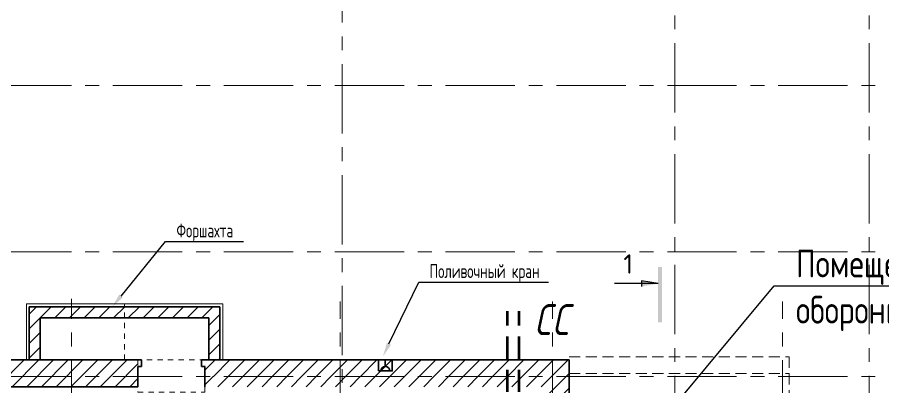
# Model space of a CAD drawing. Header units: millimetres. Extents: x -13407 to 93998, y -3954 to 109271.
# Drawn here: x 41710 to 57321, y 30962 to 37624 of the extents above; entities that cross this region are included whole.
import ezdxf
from ezdxf import colors
from ezdxf.entities.mleader import LeaderData, LeaderLine
from ezdxf.math import Vec2, Vec3

# ---------------------------------------------------------------- set-up
doc = ezdxf.new("R2010")
doc.units = ezdxf.units.MM
for name, pattern in [('ADSK_Штриховая_ш2 п1', [3, 2, -1]), ('CENTER', [2, 1.25, -0.25, 0.25, -0.25]), ('HIDDEN', [6, 4, -2]), ('Штрих', [6.350000000000002, 3.175000000000001, -3.175000000000001])]:
    doc.linetypes.add(name, pattern=pattern)
for name, color, linetype, lineweight in [('_АР ТЕКСТ', 250, 'Continuous', 25), ('АР_Выноски АПР', 7, 'Continuous', 5), ('АР_МосжилНии_Стены', 202, 'Continuous', 30), ('АР_Оси', 193, 'Continuous', 9), ('АР_Отметки', 250, 'Continuous', 15), ('АР_Разрезы', 175, 'Continuous', 9), ('АР_Сети', 250, 'Continuous', 30), ('АР_Сущ Несущая стена', 202, 'Continuous', 30), ('АР_тонкая линия', 250, 'Continuous', 0), ('АР_Утеплитель', 250, 'Continuous', 9), ('АР_Штриховка монолит', 250, 'Continuous', 9), ('Подвал', 250, 'Continuous', 30)]:
    doc.layers.add(name, color=color, linetype=linetype, lineweight=lineweight)
doc.layers.add('Тонкая', color=7, linetype='Continuous')
doc.styles.add('ISOCPEUR', font='isocpeur.ttf', dxfattribs={"width": 0.7})
doc.styles.add('METRO-STYLE', font='isocpeur.ttf', dxfattribs={"width": 0.9, "oblique": 15})
doc.styles.add('М2', font='isocpeui.ttf', dxfattribs={"width": 0.8})
pattern_1 = [(45, (331452.7443843869, -55205.68245835252), (-132.5825214724777, 132.5825214724777), [])]

# ---------------------------------------------------------------- blocks, each defined once
blk = doc.blocks.new('A$C60573c2e')
at = {"layer": 'АР_Разрезы', "ltscale": 100}
h = blk.add_hatch(color=5, dxfattribs=at)
h.dxf.hatch_style = 1
h.paths.add_polyline_path([(59698.75603116624, -43274.81499084726), (59768.75603116624, -43274.81499084726), (59768.75603116624, -42274.81499084726), (59698.75603116624, -42274.81499084726)])
h.paths.add_polyline_path([(59398.30589847785, -42625.09301379591), (59698.75603116624, -42574.81499084726), (59398.30589847785, -42574.81499084726)])
h.paths.add_polyline_path([(59398.30589847785, -42574.81499084726), (59698.75603116624, -42574.81499084726), (59398.30589847785, -42524.5369678986)])
at = {"layer": 'АР_Разрезы', "color": 5, "lineweight": 25, "ltscale": 100}
for p, q in [((59698.75603116624, -42574.81499084726), (59398.30589847785, -42524.5369678986)), ((59398.30589847785, -42524.5369678986), (59398.30589847785, -42625.09301379591))]:
    blk.add_line(p, q, dxfattribs=at)
blk.add_lwpolyline([(59698.75603116624, -42574.81499084726), (58915.00603116624, -42574.81499084726)], dxfattribs=at)
at = {"layer": 'АР_Разрезы', "color": 5, "lineweight": 25, "ltscale": 100, "insert": (59248.75603116624, -42045.22101664811), "char_height": 350, "width": 583.3333333333333, "attachment_point": 3, "style": 'METRO-STYLE'}
blk.add_mtext('{\\Q0;\\W1;1}', dxfattribs=at)
blk = doc.blocks.new('_DotSmall')
at = {"color": 0, "linetype": 'ByBlock', "const_width": 0.5}
blk.add_lwpolyline([(-0.0625, 0, 1), (0.0625, 0, 1)], format="xyb", close=True, dxfattribs=at)

msp = doc.modelspace()

# ---------------------------------------------------------------- hatches: boundary and pattern name
at = {"layer": 'АР_Штриховка монолит', "ltscale": 100}
h = msp.add_hatch(dxfattribs=at)
h.set_pattern_fill('ANSI31', color=256, scale=1500)
h.set_pattern_definition([(45, (363982.0287681188, -55085.65131434728), (-132.5825214724777, 132.5825214724777), [])])
h.paths.add_polyline_path([(41925.1451588294, 31445.00000000012), (41925.09706522105, 32403.41483800064), (45366.06448325375, 32403.06105304577), (45366.20872885745, 31444.62886119035), (45166.13240341941, 31445.07778450763), (45166.13240341941, 32203.48983236909), (43395.11177820025, 32203.43479942141), (43395.02077254798, 32203.57108129128), (42125.01741126174, 32203.37220328363), (42125.00218262093, 31445.00000000012)])
h = msp.add_hatch(dxfattribs=at)
h.set_pattern_fill('ANSI31', color=256, scale=1500)
h.set_pattern_definition(pattern_1)
h.paths.add_polyline_path([(51365, 31445.00000000318), (45029.96889440122, 31445.00000003353), (45029.96889440122, 31326.08618030162), (45094.96889440122, 31326.08618031181), (45094.96889440122, 31256.08618030162), (45094.96889440122, 31144.99999999995), (51365, 31144.99999999995)])
h.paths.add_polyline_path([(51365, 31144.99999999995), (45094.96889440122, 31144.43391780189), (45094.96889440122, 30961.95462185986), (51158.47923019296, 30961.95462185986), (51158.47923019249, 27997.15121182596), (49782.19965186249, 27997.15121182617), (49782.19965186249, 27479.99999999995), (51365, 27479.99999999995)])
h.paths.add_polyline_path([(53569.93839202891, 27479.99999999995), (51365, 27479.99999999995), (51365, 27065.6447486766), (53569.93839202891, 27065.6447486766)])
h.paths.add_polyline_path([(51365, 27479.99999999995), (49782.19965186249, 27479.99999999995), (49782.19965186249, 27005.44334210087), (50990.42221381469, 27005.44334210087), (50990.42221381469, 27065.6447486766), (51365, 27065.6447486766)])
h.paths.add_polyline_path([(53569.93839202891, 27728.74279841554), (51664.96406537341, 27728.74279841551), (51664.9970946837, 31144.99999999995), (51365, 31144.99999999995), (51365, 27479.99999999995), (53569.93839202891, 27479.99999999995)])
h.paths.add_polyline_path([(51664.99999516585, 31445.00000000001), (51365, 31445.00000000318), (51365, 31144.99999999995), (51664.9970946837, 31144.99999999995)])
h.paths.add_polyline_path([(55515, 27728.7427984156), (53569.93839202891, 27728.74279841554), (53569.93839202891, 27479.99999999995), (55515, 27479.99999999995)])
h.paths.add_polyline_path([(55515, 27479.99999999995), (53569.93839202891, 27479.99999999995), (53569.93839202891, 27065.6447486766), (55515, 27065.64474867658)])
h.paths.add_polyline_path([(55515, 27065.64474867658), (55283.92371478281, 27065.64474867658), (55283.92296449066, 26664.40795331961), (55515, 26664.40795331961)])
h.paths.add_polyline_path([(57079.93839202891, 27479.99999999995), (55515, 27479.99999999995), (55515, 27065.64474867658), (57079.93839202891, 27065.64474867658)])
h.paths.add_polyline_path([(57079.93839202891, 27728.7427984156), (55515, 27728.7427984156), (55515, 27479.99999999995), (57079.93839202891, 27479.99999999995)])
h.paths.add_polyline_path([(62165, 27728.74279841572), (57079.93839202891, 27728.7427984156), (57079.93839202891, 27479.99999999995), (62165, 27479.99999999995)])
h.paths.add_polyline_path([(62318.27102243493, 27728.74279841572), (62165, 27728.74279841572), (62165, 27479.99999999995), (62318.27102243493, 27479.99999999995)])
h.paths.add_polyline_path([(55671.61730927462, 27065.64474867658), (55515, 27065.64474867658), (55515, 26664.40795331961), (55671.61730927462, 26664.40795331961)])
h.paths.add_polyline_path([(50990.42221381469, 27005.44334210087), (47569.93839202903, 27005.44334210087), (47569.93839202903, 26057.42492534317), (50990.42221381469, 26057.42492534317)])
h.paths.add_polyline_path([(51365, 27065.6447486766), (50990.42221381469, 27065.6447486766), (50990.42221381469, 21274.62515089571), (51365, 21274.62515089571)])
h.paths.add_polyline_path([(51541.21049952845, 27065.6447486766), (51365, 27065.6447486766), (51365, 21274.62515089571), (51541.21049952833, 21274.62515089571)])
h.paths.add_polyline_path([(47569.93839202903, 27005.44334210087), (17473.62999252835, 27005.44334210087), (17473.62999252835, 26057.42492534317), (47569.93839202903, 26057.42492534317)])
h.paths.add_polyline_path([(62318.27102243481, 12885.0358582429), (62165, 12885.0358580614), (62165, 11951.27357690829), (62318.27102243481, 11951.27357690829)])
h.paths.add_polyline_path([(62164.99999999994, 12896.58429166629), (62318.27102243481, 12896.58429166629), (62318.27102243493, 27479.99999999995), (62165, 27479.99999999995)])
h.paths.add_polyline_path([(61575.49383283406, 12885.03585771242), (62165, 12885.03585771242), (62165, 27479.99999999995), (57079.93839202891, 27479.99999999995), (57079.93839202891, 27065.64474867658), (61575.49383283395, 27065.64474867658)])
h.paths.add_polyline_path([(62165, 12885.0358580614), (61575.49383283406, 12885.03585736344), (61575.49383283406, 11951.27357690832), (62165, 11951.27357690829)])
h = msp.add_hatch(dxfattribs=at)
h.set_pattern_fill('ANSI31', color=256, scale=1500)
h.set_pattern_definition(pattern_1)
h.paths.add_polyline_path([(43884.96889440279, 31444.99985482218), (43884.96889439964, 30961.95476707118), (43884.96889440279, 31444.99985482865), (35569.93839202891, 31445.00000016989), (35569.93839202891, 30961.95462185986), (43884.96889440122, 30961.95462182334), (43884.96889440122, 31445.00000007003)])

# ---------------------------------------------------------------- linework, layer by layer
at = {"layer": 'АР_МосжилНии_Стены', "ltscale": 100}
for p, q in [((43884.96889440122, 31326.08618030174), (43949.96889440122, 31326.08618030168)), ((45029.96889440122, 31326.08618031181), (45094.96889440122, 31326.08618031181)), ((45094.96889440122, 31326.08618031181), (45094.96889440122, 30961.95462188003))]:
    msp.add_line(p, q, dxfattribs=at)
for points in [[(43949.96889440122, 31326.08618030174), (43949.96889440122, 31445.00000009468), (35556.40647438867, 31445.00000017003)], [(43949.96889440122, 31445.00000005498), (43941.88029779034, 31445.00000008153)], [(62318.27102243481, 12584.15421654471), (62318.27102243493, 27728.74279841572), (51664.96406537341, 27728.74279841551), (51664.99999516585, 31445.00000000001), (45029.96889440122, 31445.00000056346), (45029.96889440122, 31326.08618031181)], [(43884.96889440122, 31326.08618030168), (43884.96889440122, 30961.95462185986), (35556.40647438867, 30961.95462185986)]]:
    msp.add_lwpolyline(points, dxfattribs=at)
msp.add_lwpolyline([(48223.71896959242, 31245.44545853235), (48474.0416444806, 31245.44545853235), (48474.0416444806, 31445.00000029224), (48223.71896959242, 31445.00000029224)], close=True, dxfattribs=at)
at = {"layer": 'АР_Оси', "linetype": 'CENTER', "ltscale": 1000}
for p, q in [((53569.93839202891, 79157.46890610011), (53569.93839202891, 23425.12034240971)), ((57079.93839202891, 79157.46890610011), (57079.93839202891, 23425.12034240971)), ((47569.93839202903, 78779.26614523091), (47569.93839202903, 23046.91758154051)), ((-12563.75553944509, 36395.00000000001), (70614.64651527407, 36394.99999999995)), ((-12563.75553944509, 33395.00000000001), (70614.64651527407, 33394.99999999995)), ((42685, -1811.271671381772), (42684.99901450315, 32546.20618416282)), ((47535, -1811.271671381772), (47535, 32496.20618417254)), ((51365, -1811.271671381772), (51365, 32496.20618417254)), ((55515, -1811.271671381772), (55515, 32496.20618417254)), ((-12563.75553944509, 31145.00000000001), (70614.64651527407, 31144.99999999995))]:
    msp.add_line(p, q, dxfattribs=at)
at = {"layer": 'АР_Сети', "color": 251, "linetype": 'HIDDEN', "lineweight": 50, "ltscale": 100}
for p, q in [((50553.22767379985, 29666.72016537586), (50553.22767379985, 32323.12001697653)), ((50761.47219689435, 29666.72016537586), (50761.47219689435, 32323.12001697653))]:
    msp.add_line(p, q, dxfattribs=at)
at = {"layer": 'АР_Сущ Несущая стена', "ltscale": 100}
for p, q in [((41925.00091605738, 32403.39927600272), (41925.1451588294, 31445.00000000012)), ((45366.06442739675, 32403.43219189591), (45166.06442739733, 32403.43172784057)), ((45366.20867300045, 31445.00000000009), (45366.06442739675, 32403.43219189591)), ((42125.018123716, 32203.37566968468), (45166.08162166225, 32203.56761687663)), ((45166.08162166225, 32203.56761687663), (45166.18318517657, 31445.00000000012))]:
    msp.add_line(p, q, dxfattribs=at)
at = {"layer": 'АР_Сущ Несущая стена', "linetype": 'Штрих', "lineweight": 9, "ltscale": 30}
msp.add_lwpolyline([(43645.00000000035, 31445.00000088401), (43645.01743376465, 32453.42191657681), (41875.00190155423, 32453.38702968125), (41875.00190155423, 31445.00000000012)], dxfattribs=at)
at = {"layer": 'АР_Сущ Несущая стена', "ltscale": 100}
for points in [[(45166.07278665691, 32403.56761641714), (41925.00091839448, 32403.37210958213)], [(42125.00218262093, 31445.00000000012), (42125.01812375395, 32203.37949343195)]]:
    msp.add_lwpolyline(points, dxfattribs=at)
at = {"layer": 'АР_Сущ Несущая стена', "linetype": 'Штрих', "lineweight": 9, "ltscale": 30}
msp.add_lwpolyline([(43884.96889440122, 31445.00000003353), (43884.96889440122, 30864.16194230731), (45094.96889440122, 30864.16194232748), (45094.96889440122, 31445.00000003353)], close=True, dxfattribs=at)
at = {"layer": 'АР_тонкая линия', "linetype": 'ADSK_Штриховая_ш2 п1', "ltscale": 100}
msp.add_line((51664.99762586347, 31199.94049542423), (55636.00067704823, 31199.94049542423), dxfattribs=at)
msp.add_lwpolyline([(51664.99327515526, 31499.94205327918), (55636.00067704823, 31499.94049542423), (55636.00067704823, 29999.94049542423), (53681.06228501932, 29999.94049542423), (51664.99327515526, 29999.94205327918)], close=True, dxfattribs=at)
at = {"layer": 'АР_Утеплитель', "ltscale": 0.25}
msp.add_line((45260.55917278241, 31445.00000055924), (45420.55917278177, 31445.00046461452), dxfattribs=at)
for points in [[(45416.04841879022, 31445.00000088401), (45416.06486705766, 32453.43317741116), (41875.00091605738, 32453.39829051556), (41875.00190155423, 31445.00000000012)], [(41875.00000000035, 31445.00000054768), (41875.00114808505, 32283.40058349804), (41875.00138010643, 32283.40058349804)]]:
    msp.add_lwpolyline(points, dxfattribs=at)
at = {"layer": 'Подвал', "ltscale": 100}
for p, q in [((45166.18318517657, 32163.39829052529), (45166.18318517657, 31445.0000000379)), ((48348.88030703651, 31326.17544676012), (48348.88030703651, 31445.00000029224))]:
    msp.add_line(p, q, dxfattribs=at)
msp.add_arc((48348.88030703651, 31245.44545853235), 80.72998822781665, 0, 180, dxfattribs=at)

# ---------------------------------------------------------------- block references
at = {"layer": 'Тонкая', "color": 31, "ltscale": 100, "true_color": 0xfecc66}
msp.add_blockref('A$C60573c2e', (-6430.061607971438, 75395.00000000003), dxfattribs=at)
msp.add_blockref('A$C60573c2e', (-6430.061607971438, 75395.00000000003), dxfattribs=at)

# ---------------------------------------------------------------- texts
at = {"layer": 'АР_Сети', "ltscale": 10, "style": 'М2', "width": 0.8}
msp.add_text('CC', height=560, dxfattribs=at).set_placement((51025.18056221271, 31891.96091782198))

# ---------------------------------------------------------------- leaders
at = {"layer": '_АР ТЕКСТ'}
ml = msp.add_multileader_mtext('Standard', dxfattribs=at)
ml.set_content('{\\W0.8;-2,550}', color=256, style='ISOCPEUR')
ml.set_leader_properties(color=256, linetype='Continuous', lineweight=-1)
ml.set_arrow_properties(name='DOTSMALL')
ml.build(insert=Vec2(0, 0))
ml.multileader.update_dxf_attribs({"has_text_frame": 1, "text_left_attachment_type": 4, "text_right_attachment_type": 4, "dogleg_length": 100, "arrow_head_size": 180})
ctx = ml.context
ctx.base_point, ctx.char_height, ctx.arrow_head_size, ctx.landing_gap_size, ctx.plane_origin = Vec3(43966.18722809211, 68737.58140423143, -1.961751612303354), 250, 180, 50, Vec3(44446.52059152548, 66493.56301143649, -1.961751612303354)
ctx.left_attachment, ctx.right_attachment = 4, 4
notes = []
notes.append((ctx, [(0, (0, 0, 0), (0, 0), (1, 0), 1, [])]))
ctx.mtext.insert, ctx.mtext.width, ctx.mtext.defined_height, ctx.mtext.line_spacing_style, ctx.mtext.flow_direction = Vec3(44016.18722809211, 69070.91473756474, -1.961751612303354), 801.0864057841361, 330.709552927064, 2, 5
at = {"layer": 'АР_Выноски АПР'}
ml = msp.add_multileader_mtext('Standard', dxfattribs=at)
ml.set_content('\\A1;Форшахта', color=256, style='ISOCPEUR')
ml.set_leader_properties()
ml.build(insert=Vec2(0, 0))
ml.multileader.update_dxf_attribs({"text_left_attachment_type": 6, "text_right_attachment_type": 6, "dogleg_length": 100, "arrow_head_size": 250})
ctx = ml.context
ctx.base_point, ctx.char_height, ctx.arrow_head_size, ctx.landing_gap_size, ctx.plane_origin = Vec3(44555.70651899162, 33578.81054206251), 250, 250, 25, Vec3(21496.21891513054, 32654.68821284167)
ctx.left_attachment, ctx.right_attachment = 6, 6
notes.append((ctx, [(1, (1, 1, 0), (44385.20651899162, 33578.81054206251), (1, 0), 170.5, [(1, [(43423.06262192177, 32403.46247515074)], 0, [])])]))
ctx.mtext.insert, ctx.mtext.width, ctx.mtext.flow_direction = Vec3(44580.70651899162, 33903.81054206251), 6210.487407686887, 5
ml = msp.add_multileader_mtext('Standard', dxfattribs=at)
ml.set_content('{\\W0.8;\\C256;\\c0;Помещения гражданской \\Pобороны (ГО ЧС)}', color=256, style='ISOCPEUR')
ml.set_leader_properties()
ml.build(insert=Vec2(0, 0))
ml.multileader.update_dxf_attribs({"text_left_attachment_type": 6, "text_right_attachment_type": 6, "dogleg_length": 100, "arrow_head_size": 500})
ctx = ml.context
ctx.base_point, ctx.char_height, ctx.arrow_head_size, ctx.landing_gap_size, ctx.plane_origin = Vec3(55707.20559585991, 32782.85058795359), 500, 500, 50, Vec3(6069.42659066536, 26163.20240023587)
ctx.left_attachment, ctx.right_attachment = 6, 6
notes.append((ctx, [(1, (1, 1, 0), (55366.20559585991, 32782.85058795359), (1, 0), 341, [(1, [(48579.6000662545, 24653.71654265351)], 0, [])])]))
ctx.mtext.insert, ctx.mtext.width, ctx.mtext.flow_direction = Vec3(55757.20559585991, 33432.85058795359), 12420.97481537377, 5
ml = msp.add_multileader_mtext('Standard', dxfattribs=at)
ml.set_content('\\A1;Поливочный кран', color=256, style='ISOCPEUR')
ml.set_leader_properties()
ml.build(insert=Vec2(0, 0))
ml.multileader.update_dxf_attribs({"text_left_attachment_type": 6, "text_right_attachment_type": 6, "dogleg_length": 100, "arrow_head_size": 250})
ctx = ml.context
ctx.base_point, ctx.char_height, ctx.arrow_head_size, ctx.landing_gap_size, ctx.plane_origin = Vec3(49122.50951847911, 32846.81754164748), 250, 250, 25, Vec3(26378.89373606857, 31759.59722230372)
ctx.left_attachment, ctx.right_attachment = 6, 6
notes.append((ctx, [(1, (1, 1, 0), (48952.00951847911, 32846.81754164748), (1, 0), 170.5, [(1, [(48305.7374428598, 31508.37148461279)], 0, [])])]))
ctx.mtext.insert, ctx.mtext.width, ctx.mtext.flow_direction = Vec3(49147.50951847911, 33171.81754164748), 6210.487407686887, 5
at = {"layer": 'АР_Отметки'}
ml = msp.add_multileader_mtext('Standard', dxfattribs=at)
ml.set_content('{\\W0.8;-2,250}', color=256, style='ISOCPEUR')
ml.set_leader_properties(color=256, linetype='Continuous', lineweight=-1)
ml.set_arrow_properties(name='DOTSMALL')
ml.build(insert=Vec2(0, 0))
ml.multileader.update_dxf_attribs({"has_text_frame": 1, "text_left_attachment_type": 4, "text_right_attachment_type": 4, "dogleg_length": 100, "arrow_head_size": 180})
ctx = ml.context
ctx.base_point, ctx.char_height, ctx.arrow_head_size, ctx.landing_gap_size, ctx.plane_origin = Vec3(49967.86686400679, 72951.27202056296), 250, 180, 50, Vec3(49886.47341415758, 71673.15271551479)
ctx.left_attachment, ctx.right_attachment = 4, 4
notes.append((ctx, [(0, (0, 0, 0), (0, 0), (1, 0), 1, [])]))
ctx.mtext.insert, ctx.mtext.width, ctx.mtext.defined_height, ctx.mtext.line_spacing_style, ctx.mtext.flow_direction = Vec3(50017.86686400679, 73284.60535389627), 769.9889591111103, 343.8884462512117, 2, 5
ml = msp.add_multileader_mtext('Standard', dxfattribs=at)
ml.set_content('{\\W0.8;-2,250}', color=256, style='ISOCPEUR')
ml.set_leader_properties(color=256, linetype='Continuous', lineweight=-1)
ml.set_arrow_properties(name='DOTSMALL')
ml.build(insert=Vec2(0, 0))
ml.multileader.update_dxf_attribs({"has_text_frame": 1, "text_left_attachment_type": 4, "text_right_attachment_type": 4, "dogleg_length": 100, "arrow_head_size": 180})
ctx = ml.context
ctx.base_point, ctx.char_height, ctx.arrow_head_size, ctx.landing_gap_size, ctx.plane_origin = Vec3(48436.21306015935, 65061.35967998875, 1.149675994230903e-08), 250, 180, 50, Vec3(43777.70412512933, 61209.05216635756, 1.149675994230903e-08)
ctx.left_attachment, ctx.right_attachment = 4, 4
notes.append((ctx, [(0, (0, 0, 0), (0, 0), (1, 0), 1, [])]))
ctx.mtext.insert, ctx.mtext.width, ctx.mtext.defined_height, ctx.mtext.line_spacing_style, ctx.mtext.flow_direction = Vec3(48486.21306015935, 65394.69301332208, 1.149675994230903e-08), 769.9889591111103, 343.8884462512117, 2, 5
ml = msp.add_multileader_mtext('Standard', dxfattribs=at)
ml.set_content('{\\W0.8;-2,650}', color=256, style='ISOCPEUR')
ml.set_leader_properties(color=256, linetype='Continuous', lineweight=-1)
ml.set_arrow_properties(name='DOTSMALL')
ml.build(insert=Vec2(0, 0))
ml.multileader.update_dxf_attribs({"has_text_frame": 1, "text_left_attachment_type": 4, "text_right_attachment_type": 4, "dogleg_length": 100, "arrow_head_size": 180})
ctx = ml.context
ctx.base_point, ctx.char_height, ctx.arrow_head_size, ctx.landing_gap_size, ctx.plane_origin = Vec3(44407.04723051528, 58564.73590611218), 250, 180, 50, Vec3(44405.75315410888, 57297.1717139819)
ctx.left_attachment, ctx.right_attachment = 4, 4
notes.append((ctx, [(0, (0, 0, 0), (0, 0), (1, 0), 1, [])]))
ctx.mtext.insert, ctx.mtext.width, ctx.mtext.defined_height, ctx.mtext.line_spacing_style, ctx.mtext.flow_direction = Vec3(44457.04723051528, 58898.0692394455), 881.1857792269554, 430.9869369475685, 2, 5
for ctx, leaders in notes:
    for number, flags, end, landing, length, lines in leaders:
        leader = LeaderData()
        leader.index, (leader.has_last_leader_line, leader.has_dogleg_vector, leader.attachment_direction) = number, flags
        leader.last_leader_point, leader.dogleg_vector, leader.dogleg_length = Vec3(end), Vec3(landing), length
        for number, points, colour, breaks in lines:
            line = LeaderLine()
            line.index, line.vertices, line.color, line.breaks = number, Vec3.list(points), colors.encode_raw_color(colour), breaks
            leader.lines.append(line)
        ctx.leaders.append(leader)

doc.saveas('drawing.dxf')
